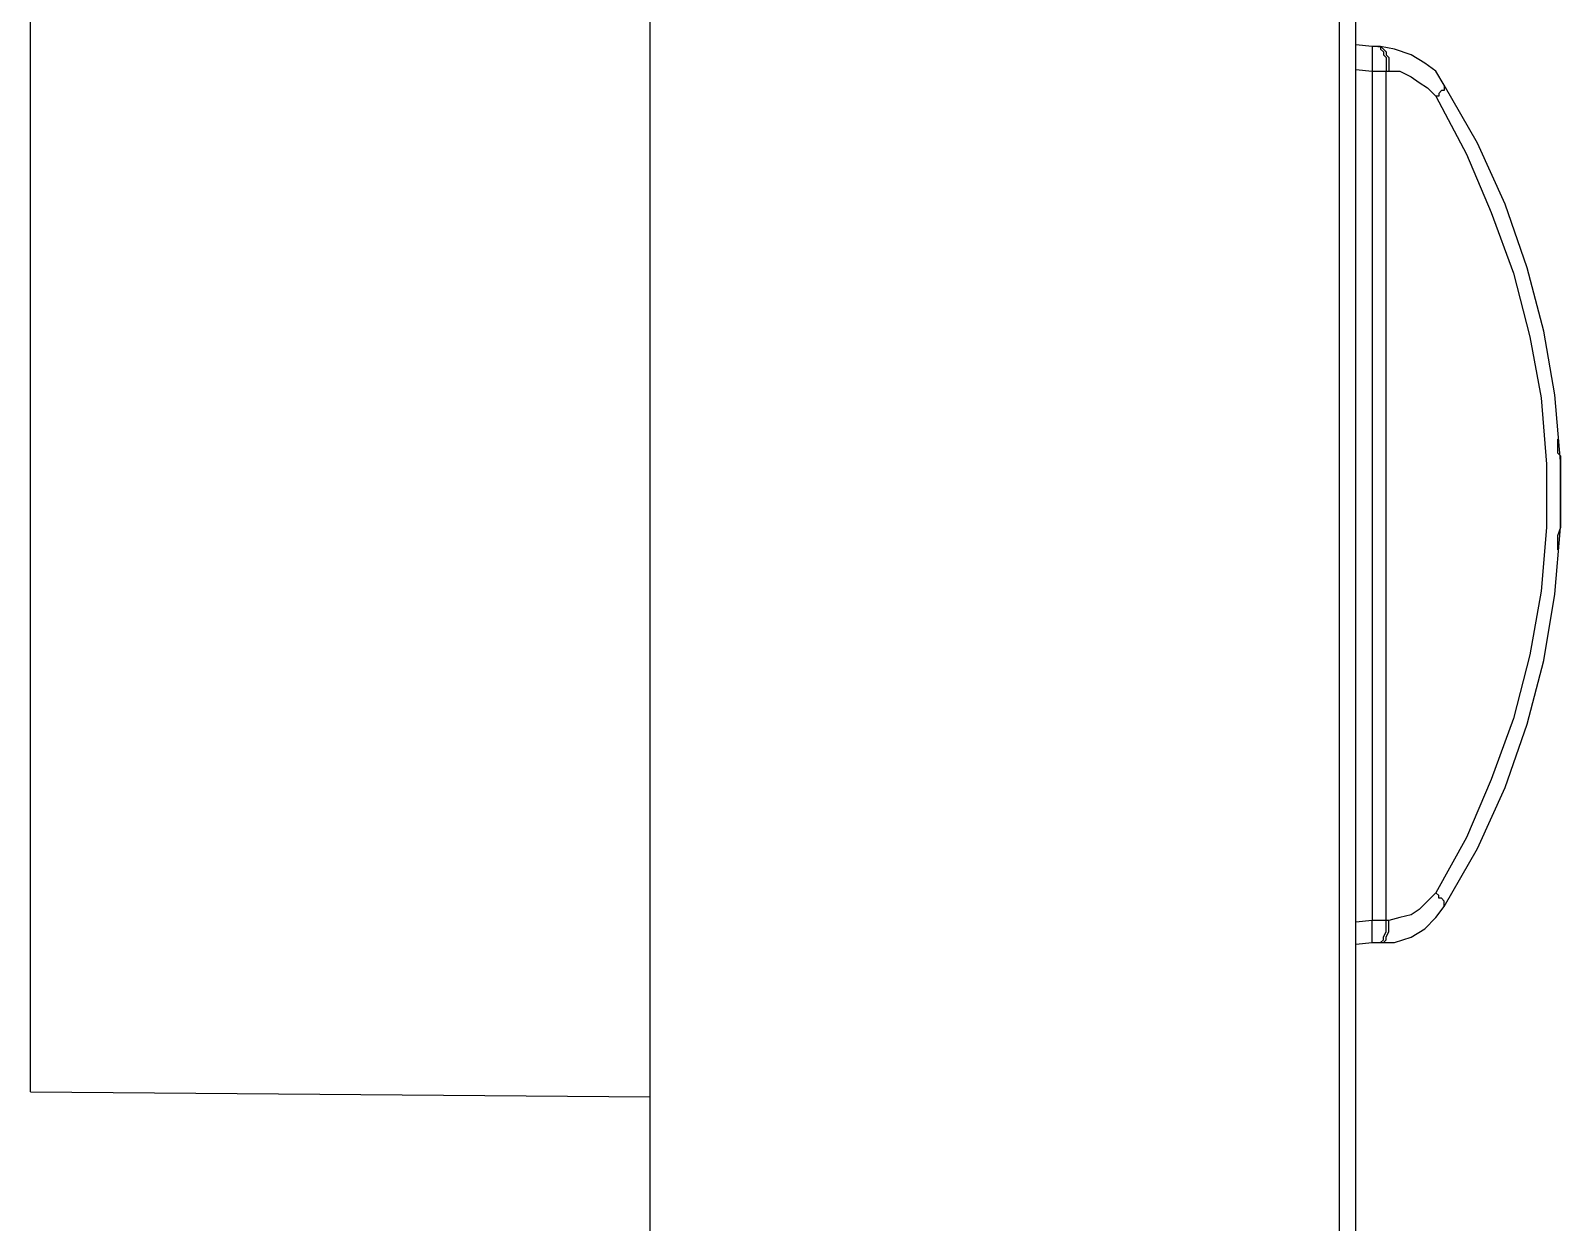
# Model space of a CAD drawing. Header units: centimetres. Extents: x -8.4 to 9.1, y -8.6 to 8.
# Drawn here: x 6.8 to 8.751, y -2.003 to -0.483 of the extents above; entities that cross this region are included whole.
import ezdxf

# ---------------------------------------------------------------- set-up
doc = ezdxf.new("R2010")
doc.units = ezdxf.units.CM
doc.header["$MEASUREMENT"] = 0
doc.layers.add('Layer 1', color=7, linetype='Continuous')

msp = doc.modelspace()

# ---------------------------------------------------------------- linework, layer by layer
at = {"layer": 'Layer 1', "lineweight": 25}
for points in [[(7.59, -3.937), (7.59, -3.937), (7.59, 7.70466), (7.59, 7.70466)], [(8.46842, 7.70466), (8.46842, 7.70466), (8.46842, -3.937), (8.46842, -3.937)], [(8.48958, -3.937), (8.48958, -3.937), (8.48958, 7.70466), (8.48958, 7.70466)], [(6.79977, -1.83621), (6.79977, -1.83621), (6.79977, 5.59682), (6.79977, 5.59682)], [(8.51075, -0.50271), (8.51075, -0.50271), (8.48958, -0.50056), (8.48958, -0.50056)], [(8.52133, -0.50271), (8.52133, -0.50271), (8.5178, -0.50271), (8.5178, -0.50271)], [(8.48958, -0.53231), (8.48958, -0.53231), (8.51075, -0.53446), (8.51075, -0.53446)], [(8.51075, -0.53446), (8.51075, -0.53446), (8.51075, -1.61749), (8.51075, -1.61749)], [(8.52839, -1.61749), (8.52839, -1.61749), (8.52839, -0.53446), (8.52839, -0.53446)], [(8.52839, -0.53446), (8.52839, -0.53446), (8.53191, -0.53446), (8.53191, -0.53446)], [(8.74711, -1.00365), (8.74711, -1.00365), (8.74711, -1.00365), (8.74711, -1.00365)], [(8.74711, -1.14476), (8.74711, -1.14476), (8.74711, -1.14476), (8.74711, -1.14476)], [(8.51075, -1.61749), (8.51075, -1.61749), (8.48958, -1.61963), (8.48958, -1.61963)], [(8.53191, -1.61749), (8.53191, -1.61749), (8.52839, -1.61749), (8.52839, -1.61749)], [(8.48958, -1.64786), (8.48958, -1.64786), (8.51075, -1.64571), (8.51075, -1.64571)], [(8.5178, -1.64571), (8.5178, -1.64571), (8.52133, -1.64571), (8.52133, -1.64571)], [(6.79977, -1.83621), (6.79977, -1.83621), (7.59, -1.84261), (7.59, -1.84261)]]:
    msp.add_open_spline(points, degree=3, dxfattribs=at)
for points, knots in [([(8.51075, -0.50271), (8.51075, -0.50271), (8.51075, -0.50271), (8.51075, -0.50271), (8.51075, -0.50271), (8.51075, -0.50271), (8.51075, -0.50624), (8.51075, -0.50624), (8.51075, -0.50624), (8.51075, -0.50624), (8.51075, -0.50976), (8.51075, -0.50976), (8.51075, -0.50976), (8.51075, -0.50976), (8.51075, -0.51329), (8.51075, -0.51329), (8.51075, -0.51329), (8.51075, -0.51329), (8.51075, -0.51682), (8.51075, -0.51682), (8.51075, -0.51682), (8.51075, -0.51682), (8.51075, -0.52388), (8.51075, -0.52388), (8.51075, -0.52388), (8.51075, -0.52388), (8.51075, -0.5274), (8.51075, -0.5274), (8.51075, -0.5274), (8.51075, -0.5274), (8.51075, -0.53446), (8.51075, -0.53446)], [0, 0, 0, 0, 0.1111111, 0.1111111, 0.1111111, 0.1111111, 0.2222222, 0.2222222, 0.2222222, 0.2222222, 0.3333333, 0.3333333, 0.3333333, 0.3333333, 0.4444444, 0.4444444, 0.4444444, 0.4444444, 0.5555556, 0.5555556, 0.5555556, 0.5555556, 0.6666667, 0.6666667, 0.6666667, 0.6666667, 0.7777778, 0.7777778, 0.7777778, 0.7777778, 1, 1, 1, 1]), ([(8.5178, -0.50271), (8.5178, -0.50271), (8.51427, -0.50271), (8.51427, -0.50271), (8.51427, -0.50271), (8.51427, -0.50271), (8.51075, -0.50271), (8.51075, -0.50271)], [0, 0, 0, 0, 0.3333333, 0.3333333, 0.3333333, 0.3333333, 1, 1, 1, 1]), ([(8.5178, -0.50271), (8.5178, -0.50271), (8.52133, -0.50271), (8.52133, -0.50271), (8.52133, -0.50271), (8.52133, -0.50271), (8.52133, -0.50624), (8.52133, -0.50624), (8.52133, -0.50624), (8.52133, -0.50624), (8.52486, -0.50976), (8.52486, -0.50976), (8.52486, -0.50976), (8.52486, -0.50976), (8.52486, -0.51329), (8.52486, -0.51329), (8.52486, -0.51329), (8.52486, -0.51329), (8.52839, -0.51682), (8.52839, -0.51682), (8.52839, -0.51682), (8.52839, -0.51682), (8.52839, -0.52388), (8.52839, -0.52388), (8.52839, -0.52388), (8.52839, -0.52388), (8.52839, -0.5274), (8.52839, -0.5274), (8.52839, -0.5274), (8.52839, -0.5274), (8.52839, -0.53446), (8.52839, -0.53446)], [0, 0, 0, 0, 0.1111111, 0.1111111, 0.1111111, 0.1111111, 0.2222222, 0.2222222, 0.2222222, 0.2222222, 0.3333333, 0.3333333, 0.3333333, 0.3333333, 0.4444444, 0.4444444, 0.4444444, 0.4444444, 0.5555556, 0.5555556, 0.5555556, 0.5555556, 0.6666667, 0.6666667, 0.6666667, 0.6666667, 0.7777778, 0.7777778, 0.7777778, 0.7777778, 1, 1, 1, 1]), ([(8.52133, -0.50271), (8.52133, -0.50271), (8.52133, -0.50271), (8.52133, -0.50271), (8.52133, -0.50271), (8.52133, -0.50271), (8.52486, -0.50624), (8.52486, -0.50624), (8.52486, -0.50624), (8.52486, -0.50624), (8.52839, -0.50976), (8.52839, -0.50976), (8.52839, -0.50976), (8.52839, -0.50976), (8.52839, -0.51329), (8.52839, -0.51329), (8.52839, -0.51329), (8.52839, -0.51329), (8.53191, -0.51682), (8.53191, -0.51682), (8.53191, -0.51682), (8.53191, -0.51682), (8.53191, -0.52388), (8.53191, -0.52388), (8.53191, -0.52388), (8.53191, -0.52388), (8.53191, -0.5274), (8.53191, -0.5274), (8.53191, -0.5274), (8.53191, -0.5274), (8.53191, -0.53446), (8.53191, -0.53446)], [0, 0, 0, 0, 0.1111111, 0.1111111, 0.1111111, 0.1111111, 0.2222222, 0.2222222, 0.2222222, 0.2222222, 0.3333333, 0.3333333, 0.3333333, 0.3333333, 0.4444444, 0.4444444, 0.4444444, 0.4444444, 0.5555556, 0.5555556, 0.5555556, 0.5555556, 0.6666667, 0.6666667, 0.6666667, 0.6666667, 0.7777778, 0.7777778, 0.7777778, 0.7777778, 1, 1, 1, 1]), ([(8.60247, -0.5521), (8.60247, -0.5521), (8.59189, -0.53446), (8.59189, -0.53446), (8.59189, -0.53446), (8.59189, -0.53446), (8.57777, -0.52388), (8.57777, -0.52388), (8.57777, -0.52388), (8.57777, -0.52388), (8.56014, -0.51329), (8.56014, -0.51329), (8.56014, -0.51329), (8.56014, -0.51329), (8.53897, -0.50624), (8.53897, -0.50624), (8.53897, -0.50624), (8.53897, -0.50624), (8.52133, -0.50271), (8.52133, -0.50271)], [0, 0, 0, 0, 0.1666667, 0.1666667, 0.1666667, 0.1666667, 0.3333333, 0.3333333, 0.3333333, 0.3333333, 0.5, 0.5, 0.5, 0.5, 0.6666667, 0.6666667, 0.6666667, 0.6666667, 1, 1, 1, 1]), ([(8.51075, -0.53446), (8.51075, -0.53446), (8.5178, -0.53446), (8.5178, -0.53446), (8.5178, -0.53446), (8.5178, -0.53446), (8.52486, -0.53446), (8.52486, -0.53446), (8.52486, -0.53446), (8.52486, -0.53446), (8.52839, -0.53446), (8.52839, -0.53446)], [0, 0, 0, 0, 0.25, 0.25, 0.25, 0.25, 0.5, 0.5, 0.5, 0.5, 1, 1, 1, 1]), ([(8.53191, -0.53446), (8.53191, -0.53446), (8.54602, -0.53446), (8.54602, -0.53446), (8.54602, -0.53446), (8.54602, -0.53446), (8.56014, -0.54151), (8.56014, -0.54151), (8.56014, -0.54151), (8.56014, -0.54151), (8.57072, -0.54857), (8.57072, -0.54857), (8.57072, -0.54857), (8.57072, -0.54857), (8.5813, -0.55563), (8.5813, -0.55563), (8.5813, -0.55563), (8.5813, -0.55563), (8.59189, -0.56621), (8.59189, -0.56621)], [0, 0, 0, 0, 0.1666667, 0.1666667, 0.1666667, 0.1666667, 0.3333333, 0.3333333, 0.3333333, 0.3333333, 0.5, 0.5, 0.5, 0.5, 0.6666667, 0.6666667, 0.6666667, 0.6666667, 1, 1, 1, 1]), ([(8.60247, -0.5521), (8.60247, -0.5521), (8.60247, -0.5521), (8.60247, -0.5521), (8.60247, -0.5521), (8.60247, -0.5521), (8.60247, -0.55563), (8.60247, -0.55563), (8.60247, -0.55563), (8.60247, -0.55563), (8.60247, -0.55915), (8.60247, -0.55915), (8.60247, -0.55915), (8.60247, -0.55915), (8.59894, -0.55915), (8.59894, -0.55915), (8.59894, -0.55915), (8.59894, -0.55915), (8.59541, -0.56268), (8.59541, -0.56268), (8.59541, -0.56268), (8.59541, -0.56268), (8.59541, -0.56621), (8.59541, -0.56621), (8.59541, -0.56621), (8.59541, -0.56621), (8.59189, -0.56621), (8.59189, -0.56621)], [0, 0, 0, 0, 0.125, 0.125, 0.125, 0.125, 0.25, 0.25, 0.25, 0.25, 0.375, 0.375, 0.375, 0.375, 0.5, 0.5, 0.5, 0.5, 0.625, 0.625, 0.625, 0.625, 0.75, 0.75, 0.75, 0.75, 1, 1, 1, 1]), ([(8.60247, -1.59985), (8.60247, -1.59985), (8.6448, -1.52576), (8.6448, -1.52576), (8.6448, -1.52576), (8.6448, -1.52576), (8.68008, -1.44815), (8.68008, -1.44815), (8.68008, -1.44815), (8.68008, -1.44815), (8.7083, -1.36701), (8.7083, -1.36701), (8.7083, -1.36701), (8.7083, -1.36701), (8.72947, -1.28588), (8.72947, -1.28588), (8.72947, -1.28588), (8.72947, -1.28588), (8.74358, -1.20121), (8.74358, -1.20121), (8.74358, -1.20121), (8.74358, -1.20121), (8.75064, -1.11654), (8.75064, -1.11654), (8.75064, -1.11654), (8.75064, -1.11654), (8.75064, -1.03188), (8.75064, -1.03188), (8.75064, -1.03188), (8.75064, -1.03188), (8.74358, -0.94721), (8.74358, -0.94721), (8.74358, -0.94721), (8.74358, -0.94721), (8.72947, -0.86607), (8.72947, -0.86607), (8.72947, -0.86607), (8.72947, -0.86607), (8.7083, -0.78493), (8.7083, -0.78493), (8.7083, -0.78493), (8.7083, -0.78493), (8.68008, -0.70379), (8.68008, -0.70379), (8.68008, -0.70379), (8.68008, -0.70379), (8.6448, -0.62618), (8.6448, -0.62618), (8.6448, -0.62618), (8.6448, -0.62618), (8.60247, -0.5521), (8.60247, -0.5521)], [0, 0, 0, 0, 0.0714286, 0.0714286, 0.0714286, 0.0714286, 0.1428571, 0.1428571, 0.1428571, 0.1428571, 0.2142857, 0.2142857, 0.2142857, 0.2142857, 0.2857143, 0.2857143, 0.2857143, 0.2857143, 0.3571429, 0.3571429, 0.3571429, 0.3571429, 0.4285714, 0.4285714, 0.4285714, 0.4285714, 0.5, 0.5, 0.5, 0.5, 0.5714286, 0.5714286, 0.5714286, 0.5714286, 0.6428571, 0.6428571, 0.6428571, 0.6428571, 0.7142857, 0.7142857, 0.7142857, 0.7142857, 0.7857143, 0.7857143, 0.7857143, 0.7857143, 0.8571429, 0.8571429, 0.8571429, 0.8571429, 1, 1, 1, 1]), ([(8.59189, -0.56621), (8.59189, -0.56621), (8.63069, -0.64029), (8.63069, -0.64029), (8.63069, -0.64029), (8.63069, -0.64029), (8.66244, -0.71438), (8.66244, -0.71438), (8.66244, -0.71438), (8.66244, -0.71438), (8.69066, -0.79199), (8.69066, -0.79199), (8.69066, -0.79199), (8.69066, -0.79199), (8.71183, -0.87313), (8.71183, -0.87313), (8.71183, -0.87313), (8.71183, -0.87313), (8.72594, -0.95074), (8.72594, -0.95074), (8.72594, -0.95074), (8.72594, -0.95074), (8.733, -1.0354), (8.733, -1.0354), (8.733, -1.0354), (8.733, -1.0354), (8.733, -1.11654), (8.733, -1.11654), (8.733, -1.11654), (8.733, -1.11654), (8.72594, -1.19768), (8.72594, -1.19768), (8.72594, -1.19768), (8.72594, -1.19768), (8.71183, -1.27882), (8.71183, -1.27882), (8.71183, -1.27882), (8.71183, -1.27882), (8.69066, -1.35996), (8.69066, -1.35996), (8.69066, -1.35996), (8.69066, -1.35996), (8.66244, -1.43757), (8.66244, -1.43757), (8.66244, -1.43757), (8.66244, -1.43757), (8.63069, -1.51165), (8.63069, -1.51165), (8.63069, -1.51165), (8.63069, -1.51165), (8.59189, -1.58221), (8.59189, -1.58221)], [0, 0, 0, 0, 0.0714286, 0.0714286, 0.0714286, 0.0714286, 0.1428571, 0.1428571, 0.1428571, 0.1428571, 0.2142857, 0.2142857, 0.2142857, 0.2142857, 0.2857143, 0.2857143, 0.2857143, 0.2857143, 0.3571429, 0.3571429, 0.3571429, 0.3571429, 0.4285714, 0.4285714, 0.4285714, 0.4285714, 0.5, 0.5, 0.5, 0.5, 0.5714286, 0.5714286, 0.5714286, 0.5714286, 0.6428571, 0.6428571, 0.6428571, 0.6428571, 0.7142857, 0.7142857, 0.7142857, 0.7142857, 0.7857143, 0.7857143, 0.7857143, 0.7857143, 0.8571429, 0.8571429, 0.8571429, 0.8571429, 1, 1, 1, 1]), ([(8.74711, -1.00365), (8.74711, -1.00365), (8.74711, -1.00365), (8.74711, -1.00365), (8.74711, -1.00365), (8.74711, -1.00365), (8.74711, -1.00718), (8.74711, -1.00718), (8.74711, -1.00718), (8.74711, -1.00718), (8.74711, -1.01071), (8.74711, -1.01071), (8.74711, -1.01071), (8.74711, -1.01071), (8.74711, -1.01424), (8.74711, -1.01424), (8.74711, -1.01424), (8.74711, -1.01424), (8.74711, -1.02129), (8.74711, -1.02129), (8.74711, -1.02129), (8.74711, -1.02129), (8.75064, -1.02482), (8.75064, -1.02482), (8.75064, -1.02482), (8.75064, -1.02482), (8.75064, -1.03188), (8.75064, -1.03188), (8.75064, -1.03188), (8.75064, -1.03188), (8.75064, -1.03893), (8.75064, -1.03893), (8.75064, -1.03893), (8.75064, -1.03893), (8.75064, -1.04599), (8.75064, -1.04599), (8.75064, -1.04599), (8.75064, -1.04599), (8.75064, -1.04951), (8.75064, -1.04951), (8.75064, -1.04951), (8.75064, -1.04951), (8.75064, -1.0601), (8.75064, -1.0601), (8.75064, -1.0601), (8.75064, -1.0601), (8.75064, -1.06715), (8.75064, -1.06715), (8.75064, -1.06715), (8.75064, -1.06715), (8.75064, -1.07421), (8.75064, -1.07421), (8.75064, -1.07421), (8.75064, -1.07421), (8.75064, -1.08479), (8.75064, -1.08479), (8.75064, -1.08479), (8.75064, -1.08479), (8.75064, -1.09185), (8.75064, -1.09185), (8.75064, -1.09185), (8.75064, -1.09185), (8.75064, -1.09538), (8.75064, -1.09538), (8.75064, -1.09538), (8.75064, -1.09538), (8.75064, -1.10596), (8.75064, -1.10596), (8.75064, -1.10596), (8.75064, -1.10596), (8.75064, -1.11301), (8.75064, -1.11301), (8.75064, -1.11301), (8.75064, -1.11301), (8.75064, -1.11654), (8.75064, -1.11654), (8.75064, -1.11654), (8.75064, -1.11654), (8.74711, -1.12713), (8.74711, -1.12713), (8.74711, -1.12713), (8.74711, -1.12713), (8.74711, -1.13065), (8.74711, -1.13065), (8.74711, -1.13065), (8.74711, -1.13065), (8.74711, -1.13418), (8.74711, -1.13418), (8.74711, -1.13418), (8.74711, -1.13418), (8.74711, -1.13771), (8.74711, -1.13771), (8.74711, -1.13771), (8.74711, -1.13771), (8.74711, -1.14124), (8.74711, -1.14124), (8.74711, -1.14124), (8.74711, -1.14124), (8.74711, -1.14476), (8.74711, -1.14476)], [0, 0, 0, 0, 0.0384615, 0.0384615, 0.0384615, 0.0384615, 0.0769231, 0.0769231, 0.0769231, 0.0769231, 0.1153846, 0.1153846, 0.1153846, 0.1153846, 0.1538462, 0.1538462, 0.1538462, 0.1538462, 0.1923077, 0.1923077, 0.1923077, 0.1923077, 0.2307692, 0.2307692, 0.2307692, 0.2307692, 0.2692308, 0.2692308, 0.2692308, 0.2692308, 0.3076923, 0.3076923, 0.3076923, 0.3076923, 0.3461538, 0.3461538, 0.3461538, 0.3461538, 0.3846154, 0.3846154, 0.3846154, 0.3846154, 0.4230769, 0.4230769, 0.4230769, 0.4230769, 0.4615385, 0.4615385, 0.4615385, 0.4615385, 0.5, 0.5, 0.5, 0.5, 0.5384615, 0.5384615, 0.5384615, 0.5384615, 0.5769231, 0.5769231, 0.5769231, 0.5769231, 0.6153846, 0.6153846, 0.6153846, 0.6153846, 0.6538462, 0.6538462, 0.6538462, 0.6538462, 0.6923077, 0.6923077, 0.6923077, 0.6923077, 0.7307692, 0.7307692, 0.7307692, 0.7307692, 0.7692308, 0.7692308, 0.7692308, 0.7692308, 0.8076923, 0.8076923, 0.8076923, 0.8076923, 0.8461538, 0.8461538, 0.8461538, 0.8461538, 0.8846154, 0.8846154, 0.8846154, 0.8846154, 0.9230769, 0.9230769, 0.9230769, 0.9230769, 1, 1, 1, 1]), ([(8.59189, -1.58221), (8.59189, -1.58221), (8.5813, -1.59279), (8.5813, -1.59279), (8.5813, -1.59279), (8.5813, -1.59279), (8.57072, -1.60338), (8.57072, -1.60338), (8.57072, -1.60338), (8.57072, -1.60338), (8.56014, -1.61043), (8.56014, -1.61043), (8.56014, -1.61043), (8.56014, -1.61043), (8.54602, -1.61396), (8.54602, -1.61396), (8.54602, -1.61396), (8.54602, -1.61396), (8.53191, -1.61749), (8.53191, -1.61749)], [0, 0, 0, 0, 0.1666667, 0.1666667, 0.1666667, 0.1666667, 0.3333333, 0.3333333, 0.3333333, 0.3333333, 0.5, 0.5, 0.5, 0.5, 0.6666667, 0.6666667, 0.6666667, 0.6666667, 1, 1, 1, 1]), ([(8.60247, -1.59985), (8.60247, -1.59985), (8.60247, -1.59632), (8.60247, -1.59632), (8.60247, -1.59632), (8.60247, -1.59632), (8.60247, -1.59279), (8.60247, -1.59279), (8.60247, -1.59279), (8.60247, -1.59279), (8.59894, -1.58926), (8.59894, -1.58926), (8.59894, -1.58926), (8.59894, -1.58926), (8.59541, -1.58926), (8.59541, -1.58926), (8.59541, -1.58926), (8.59541, -1.58926), (8.59541, -1.58574), (8.59541, -1.58574), (8.59541, -1.58574), (8.59541, -1.58574), (8.59189, -1.58221), (8.59189, -1.58221)], [0, 0, 0, 0, 0.1428571, 0.1428571, 0.1428571, 0.1428571, 0.2857143, 0.2857143, 0.2857143, 0.2857143, 0.4285714, 0.4285714, 0.4285714, 0.4285714, 0.5714286, 0.5714286, 0.5714286, 0.5714286, 0.7142857, 0.7142857, 0.7142857, 0.7142857, 1, 1, 1, 1]), ([(8.51075, -1.64571), (8.51075, -1.64571), (8.51075, -1.64571), (8.51075, -1.64571), (8.51075, -1.64571), (8.51075, -1.64571), (8.51075, -1.64218), (8.51075, -1.64218), (8.51075, -1.64218), (8.51075, -1.64218), (8.51075, -1.63865), (8.51075, -1.63865), (8.51075, -1.63865), (8.51075, -1.63865), (8.51075, -1.63513), (8.51075, -1.63513), (8.51075, -1.63513), (8.51075, -1.63513), (8.51075, -1.62807), (8.51075, -1.62807), (8.51075, -1.62807), (8.51075, -1.62807), (8.51075, -1.62101), (8.51075, -1.62101), (8.51075, -1.62101), (8.51075, -1.62101), (8.51075, -1.61749), (8.51075, -1.61749)], [0, 0, 0, 0, 0.125, 0.125, 0.125, 0.125, 0.25, 0.25, 0.25, 0.25, 0.375, 0.375, 0.375, 0.375, 0.5, 0.5, 0.5, 0.5, 0.625, 0.625, 0.625, 0.625, 0.75, 0.75, 0.75, 0.75, 1, 1, 1, 1]), ([(8.52839, -1.61749), (8.52839, -1.61749), (8.52486, -1.61749), (8.52486, -1.61749), (8.52486, -1.61749), (8.52486, -1.61749), (8.5178, -1.61749), (8.5178, -1.61749), (8.5178, -1.61749), (8.5178, -1.61749), (8.51075, -1.61749), (8.51075, -1.61749)], [0, 0, 0, 0, 0.25, 0.25, 0.25, 0.25, 0.5, 0.5, 0.5, 0.5, 1, 1, 1, 1]), ([(8.5178, -1.64571), (8.5178, -1.64571), (8.52133, -1.64571), (8.52133, -1.64571), (8.52133, -1.64571), (8.52133, -1.64571), (8.52486, -1.64218), (8.52486, -1.64218), (8.52486, -1.64218), (8.52486, -1.64218), (8.52486, -1.63865), (8.52486, -1.63865), (8.52486, -1.63865), (8.52486, -1.63865), (8.52839, -1.6316), (8.52839, -1.6316), (8.52839, -1.6316), (8.52839, -1.6316), (8.52839, -1.62807), (8.52839, -1.62807), (8.52839, -1.62807), (8.52839, -1.62807), (8.52839, -1.62101), (8.52839, -1.62101), (8.52839, -1.62101), (8.52839, -1.62101), (8.52839, -1.61749), (8.52839, -1.61749)], [0, 0, 0, 0, 0.125, 0.125, 0.125, 0.125, 0.25, 0.25, 0.25, 0.25, 0.375, 0.375, 0.375, 0.375, 0.5, 0.5, 0.5, 0.5, 0.625, 0.625, 0.625, 0.625, 0.75, 0.75, 0.75, 0.75, 1, 1, 1, 1]), ([(8.52133, -1.64571), (8.52133, -1.64571), (8.53897, -1.64571), (8.53897, -1.64571), (8.53897, -1.64571), (8.53897, -1.64571), (8.56014, -1.63865), (8.56014, -1.63865), (8.56014, -1.63865), (8.56014, -1.63865), (8.57777, -1.62807), (8.57777, -1.62807), (8.57777, -1.62807), (8.57777, -1.62807), (8.59189, -1.61396), (8.59189, -1.61396), (8.59189, -1.61396), (8.59189, -1.61396), (8.60247, -1.59985), (8.60247, -1.59985)], [0, 0, 0, 0, 0.1666667, 0.1666667, 0.1666667, 0.1666667, 0.3333333, 0.3333333, 0.3333333, 0.3333333, 0.5, 0.5, 0.5, 0.5, 0.6666667, 0.6666667, 0.6666667, 0.6666667, 1, 1, 1, 1]), ([(8.52133, -1.64571), (8.52133, -1.64571), (8.52133, -1.64571), (8.52133, -1.64571), (8.52133, -1.64571), (8.52133, -1.64571), (8.52486, -1.64571), (8.52486, -1.64571), (8.52486, -1.64571), (8.52486, -1.64571), (8.52839, -1.64218), (8.52839, -1.64218), (8.52839, -1.64218), (8.52839, -1.64218), (8.52839, -1.63865), (8.52839, -1.63865), (8.52839, -1.63865), (8.52839, -1.63865), (8.53191, -1.6316), (8.53191, -1.6316), (8.53191, -1.6316), (8.53191, -1.6316), (8.53191, -1.62807), (8.53191, -1.62807), (8.53191, -1.62807), (8.53191, -1.62807), (8.53191, -1.62101), (8.53191, -1.62101), (8.53191, -1.62101), (8.53191, -1.62101), (8.53191, -1.61749), (8.53191, -1.61749)], [0, 0, 0, 0, 0.1111111, 0.1111111, 0.1111111, 0.1111111, 0.2222222, 0.2222222, 0.2222222, 0.2222222, 0.3333333, 0.3333333, 0.3333333, 0.3333333, 0.4444444, 0.4444444, 0.4444444, 0.4444444, 0.5555556, 0.5555556, 0.5555556, 0.5555556, 0.6666667, 0.6666667, 0.6666667, 0.6666667, 0.7777778, 0.7777778, 0.7777778, 0.7777778, 1, 1, 1, 1]), ([(8.51075, -1.64571), (8.51075, -1.64571), (8.51075, -1.64571), (8.51075, -1.64571), (8.51075, -1.64571), (8.51075, -1.64571), (8.51427, -1.64571), (8.51427, -1.64571), (8.51427, -1.64571), (8.51427, -1.64571), (8.5178, -1.64571), (8.5178, -1.64571)], [0, 0, 0, 0, 0.25, 0.25, 0.25, 0.25, 0.5, 0.5, 0.5, 0.5, 1, 1, 1, 1])]:
    msp.add_open_spline(points, degree=3, knots=knots, dxfattribs=at)

doc.saveas('drawing.dxf')
